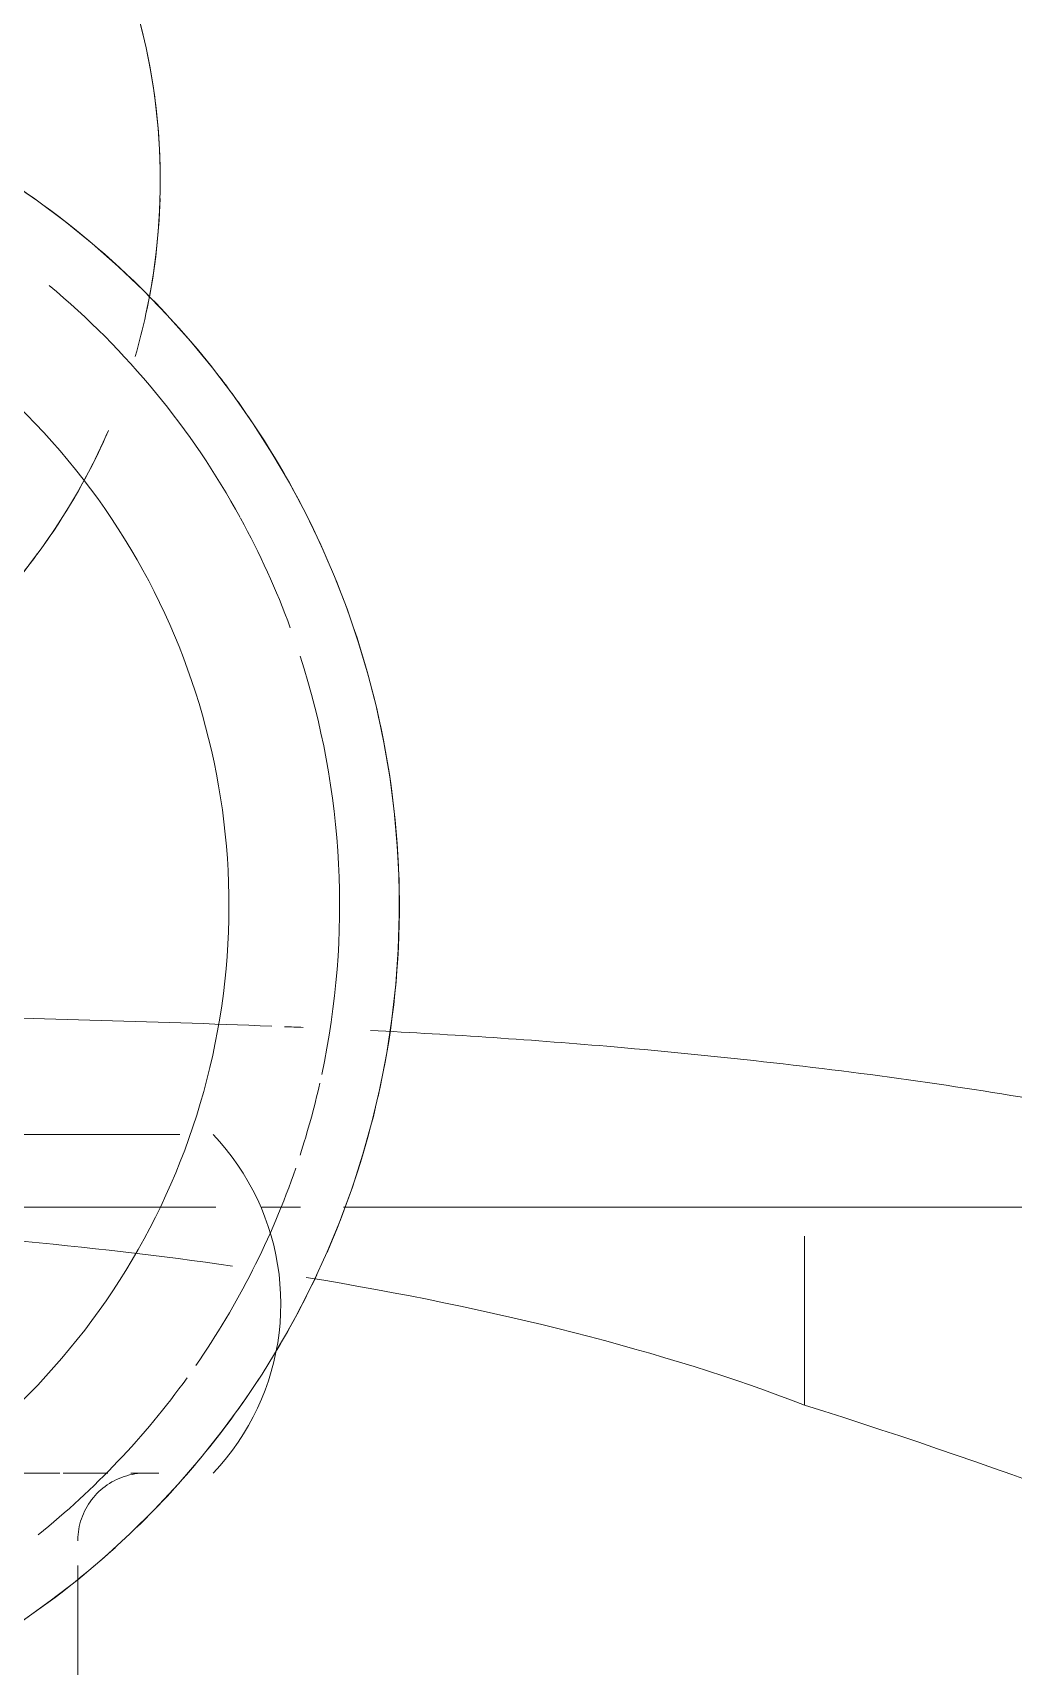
# Model space of a CAD drawing. Header units: millimetres. Extents: x -4000 to 187956, y -58990 to 162485.
# Drawn here: x 158775.9 to 158808.7, y 1800.1 to 1854.7 of the extents above; entities that cross this region are included whole.
import ezdxf

# ---------------------------------------------------------------- set-up
doc = ezdxf.new("R2010")
doc.units = ezdxf.units.MM
doc.layers.add('P-SANR-FIXT', color=6, linetype='Continuous', lineweight=9)

# ---------------------------------------------------------------- blocks, each defined once
blk = doc.blocks.new('C307 - C307-V895-FFS - TANG 1')
at = {"layer": 'P-SANR-FIXT', "color": 254}
for p, q in [((-18.24, 105.726), (-18.24, 95.069)), ((-18.335, 93.596), (-18.311, 93.683)), ((-23.001, 91.726), (-22.779, 91.969)), ((-22.779, 91.969), (-22.768, 91.981)), ((-23.413, 91.216), (-23.212, 91.475)), ((-23.212, 91.475), (-23.001, 91.726)), ((-23.783, 90.673), (-23.603, 90.948)), ((-23.603, 90.948), (-23.413, 91.216)), ((-24.109, 90.103), (-23.951, 90.392)), ((-23.951, 90.392), (-23.783, 90.673)), ((-24.388, 89.509), (-24.254, 89.809)), ((-24.254, 89.809), (-24.109, 90.103)), ((-24.618, 88.895), (-24.509, 89.204)), ((-24.509, 89.204), (-24.388, 89.509)), ((-24.799, 88.264), (-24.715, 88.581)), ((-24.715, 88.581), (-24.618, 88.895)), ((-24.87, 87.943), (-24.799, 88.264)), ((-24.974, 87.295), (-24.929, 87.62)), ((-24.929, 87.62), (-24.87, 87.943)), ((-25.007, 86.968), (-24.974, 87.295)), ((-45.612, 83.089), (-73.045, 83.089)), ((-27.158, 83.089), (-45.612, 83.089)), ((-24.393, 83.089), (-25.682, 83.089)), ((-20.059, 83.089), (-22.823, 83.089)), ((-8.258, 83.089), (-20.059, 83.089))]:
    blk.add_line(p, q, dxfattribs=at)
at = {"layer": 'P-SANR-FIXT', "color": 90}
for p, q in [((-18.243, 94.13), (-18.24, 94.221)), ((-18.24, 94.221), (-18.24, 94.245)), ((-18.311, 93.683), (-18.29, 93.772)), ((-18.29, 93.772), (-18.273, 93.86)), ((-18.273, 93.86), (-18.259, 93.95)), ((-18.551, 93.099), (-18.507, 93.178)), ((-18.507, 93.178), (-18.466, 93.259)), ((-18.466, 93.259), (-18.428, 93.341)), ((-20.953, 91.981), (-20.019, 91.981)), ((-20.953, 91.981), (-20.019, 91.981)), ((-20.504, 91.981), (-20.413, 91.983)), ((-20.413, 91.983), (-20.323, 91.988)), ((-20.323, 91.988), (-20.233, 91.997)), ((-20.233, 91.997), (-20.143, 92.01)), ((-20.143, 92.01), (-20.054, 92.026)), ((-20.054, 92.026), (-19.966, 92.046)), ((-19.966, 92.046), (-19.878, 92.069)), ((-19.878, 92.069), (-19.792, 92.096)), ((-19.458, 92.237), (-19.379, 92.28)), ((-19.379, 92.28), (-19.301, 92.327)), ((-19.249, 91.981), (-17.753, 91.981)), ((-17.634, 91.981), (-14.262, 91.981)), ((-17.634, 91.981), (-14.262, 91.981)), ((-25.026, 86.641), (-25.007, 86.968)), ((-25.032, 86.312), (-25.026, 86.641)), ((-25.025, 85.984), (-25.032, 86.312)), ((-25.005, 85.657), (-25.025, 85.984)), ((-24.972, 85.33), (-25.005, 85.657)), ((-24.926, 85.005), (-24.972, 85.33)), ((-24.867, 84.682), (-24.926, 85.005)), ((-24.795, 84.362), (-24.867, 84.682)), ((-24.71, 84.045), (-24.795, 84.362)), ((-24.613, 83.731), (-24.71, 84.045)), ((-24.503, 83.422), (-24.613, 83.731)), ((-24.406, 83.089), (-25.692, 83.089)), ((-24.381, 83.117), (-24.503, 83.422)), ((-24.247, 82.817), (-24.381, 83.117)), ((-15.507, 83.089), (-22.855, 83.089)), ((-24.101, 82.523), (-24.247, 82.817)), ((-23.943, 82.235), (-24.101, 82.523)), ((-23.774, 81.954), (-23.943, 82.235)), ((-23.594, 81.68), (-23.774, 81.954)), ((-23.403, 81.413), (-23.594, 81.68)), ((-23.201, 81.153), (-23.403, 81.413)), ((-22.99, 80.903), (-23.201, 81.153)), ((-22.768, 80.66), (-22.99, 80.903)), ((-21.654, 80.66), (-18.63, 80.66)), ((-21.654, 80.66), (-10.136, 80.66)), ((-18.42, 80.66), (-16.729, 80.66))]:
    blk.add_line(p, q, dxfattribs=at)
at = {"layer": 'P-SANR-FIXT', "color": 253}
for p, q in [((-42.56, 84.052), (-42.56, 89.707)), ((-42.56, 83.089), (-76.707, 83.089)), ((-27.134, 83.089), (-42.56, 83.089))]:
    blk.add_line(p, q, dxfattribs=at)
at = {"layer": 'P-SANR-FIXT', "color": 250, "flags": 128}
blk.add_lwpolyline([(-16.375, 96.935), (-17.319, 96.261), (-18.235, 95.55), (-19.122, 94.802), (-19.979, 94.02), (-20.803, 93.204), (-21.595, 92.356), (-22.351, 91.477), (-23.072, 90.569), (-23.757, 89.632), (-24.403, 88.669), (-25.01, 87.68), (-25.577, 86.669), (-26.103, 85.635), (-26.587, 84.581), (-27.029, 83.508), (-27.428, 82.419), (-27.782, 81.315), (-28.093, 80.197), (-28.358, 79.068), (-28.578, 77.929), (-28.752, 76.782), (-28.881, 75.629), (-28.963, 74.472), (-28.998, 73.313), (-28.988, 72.153), (-28.931, 70.995), (-28.827, 69.839), (-28.678, 68.689), (-28.482, 67.546), (-28.242, 66.411), (-27.956, 65.287), (-27.625, 64.175), (-27.25, 63.078), (-26.831, 61.996), (-26.37, 60.932), (-25.866, 59.887), (-25.321, 58.863), (-24.735, 57.862), (-24.11, 56.885), (-23.446, 55.933), (-22.745, 55.01), (-22.008, 54.114), (-21.235, 53.249), (-20.428, 52.416), (-19.588, 51.616), (-18.718, 50.849), (-17.817, 50.119), (-16.888, 49.424), (-15.931, 48.768)], dxfattribs=at)
at = {"layer": 'P-SANR-FIXT', "color": 90, "flags": 128}
for points in [[(-18.259, 93.95), (-18.249, 94.04), (-18.243, 94.13)], [(-18.428, 93.341), (-18.394, 93.425), (-18.362, 93.51), (-18.335, 93.596)], [(-18.759, 92.803), (-18.703, 92.874), (-18.649, 92.947)], [(-18.649, 92.947), (-18.599, 93.022), (-18.551, 93.099)], [(-19.301, 92.327), (-19.225, 92.377), (-19.152, 92.429)], [(-19.152, 92.429), (-19.08, 92.485), (-19.011, 92.543), (-18.944, 92.604)], [(-18.944, 92.604), (-18.88, 92.668), (-18.818, 92.734), (-18.759, 92.803)], [(-19.792, 92.096), (-19.706, 92.126), (-19.622, 92.16), (-19.539, 92.197), (-19.458, 92.237)]]:
    blk.add_lwpolyline(points, dxfattribs=at)
at = {"layer": 'P-SANR-FIXT', "color": 250}
for centre, radius, start, end in [((0, 73), 29, 123.073, 132.2117), ((0, 73), 29, 191.7784, 204.195), ((0, 73), 29, 214.3074, 218.0932), ((0, 48.75), 21, 167.7383, 227.8289), ((0, 73), 29, 225.4104, 246.4109)]:
    blk.add_arc(centre, radius, start, end, dxfattribs=at)
at = {"layer": 'P-SANR-FIXT', "color": 253}
for centre, radius, start, end in [((0, 73), 23.297, 105.3108, 234), ((0, 73), 27, 128.7982, 144.1821), ((0, 73), 29, 134.1869, 146.9453), ((0, 73), 29, 148.6226, 154.7976), ((0, 73), 27, 145.2619, 161.0128), ((0, 73), 29, 156.4222, 166.5642), ((0, 73), 27, 162, 167.2853), ((0, 73), 29, 167.2907, 191.7784), ((0, 73), 27, 167.9309, 198), ((0, 48.75), 21, 119.9568, 156.5467), ((0, 73), 27, 200.1353, 208.6899), ((0, 73), 29, 204.195, 214.3074), ((0, 73), 27, 208.7365, 230.1972), ((0, 73), 29, 218.0932, 225.4104), ((0, 48.75), 21, 163.7365, 167.7383)]:
    blk.add_arc(centre, radius, start, end, dxfattribs=at)
at = {"layer": 'P-SANR-FIXT', "color": 90}
for start, end in [(126, 143.5166), (144.676, 156.1336)]:
    blk.add_arc((0, 48.75), 21, start, end, dxfattribs=at)
at = {"layer": 'P-SANR-FIXT', "color": 254}
for start, end in [(167.7383, 178.3834), (180, 198)]:
    blk.add_arc((0, 48.75), 21, start, end, dxfattribs=at)
at = {"layer": 'P-SANR-FIXT', "color": 250}
for points, knots in [([(-119.281, 157.53), (-115.966, 146.845), (-106.161, 127.436), (-84.838, 108.521), (-62.347, 96.734), (-49.425, 91.873), (-42.56, 89.707)], [0, 0, 0, 0, 0.333333, 0.666667, 0.833333, 1, 1, 1, 1]), ([(-28.028, 77.176), (-30.798, 77.313), (-37.165, 77.743), (-46.829, 78.829), (-56.425, 80.553), (-61.942, 82.05), (-64.5, 82.899)], [-0.9360877, -0.9360877, -0.9360877, -0.9360877, -0.75, -0.5, -0.25, 0, 0, 0, 0]), ([(-18.14, 4.07), (-19.755, 4.147), (-23.175, 4.329), (-28.273, 4.692), (-33.432, 5.166), (-37.602, 5.618), (-40.864, 6.004), (-44.081, 6.399), (-47.997, 6.927), (-52.535, 7.633), (-56.941, 8.397), (-61.248, 9.203), (-65.448, 10.056), (-70.877, 11.275), (-85.281, 14.901), (-106.179, 22.375), (-129.304, 35.807), (-141.715, 47.207), (-147.158, 53.548)], [-0.92182, -0.92182, -0.92182, -0.92182, -0.9, -0.875, -0.85, -0.825, -0.8125, -0.8, -0.775, -0.75, -0.725, -0.7, -0.675, -0.65, -0.6, -0.4, -0.2, 0, 0, 0, 0])]:
    blk.add_open_spline(points, degree=3, knots=knots, dxfattribs=at)
blk.add_open_spline([(-42.56, 89.707), (-37.867, 87.898), (-32.19, 86.467), (-25.879, 85.435)], degree=3, dxfattribs=at)
at = {"layer": 'P-SANR-FIXT', "color": 253}
for points in [[(-23.413, 85.057), (-18.615, 84.369), (-13.494, 83.902), (-8.261, 83.663)], [(-25.154, 77.05), (-25.364, 77.058), (-25.573, 77.066), (-25.782, 77.074)], [(-24.727, 77.033), (-20.668, 76.877), (-16.614, 76.758), (-12.564, 76.677)]]:
    blk.add_open_spline(points, degree=3, dxfattribs=at)
blk = doc.blocks.new('C307 - C307-V948-FFS - TANG 1')
at = {"layer": 'P-SANR-FIXT', "color": 254}
for p, q in [((-18.24, 105.726), (-18.24, 95.069)), ((-18.335, 93.596), (-18.311, 93.683)), ((-23.001, 91.726), (-22.779, 91.969)), ((-22.779, 91.969), (-22.768, 91.981)), ((-23.413, 91.216), (-23.212, 91.475)), ((-23.212, 91.475), (-23.001, 91.726)), ((-23.783, 90.673), (-23.603, 90.948)), ((-23.603, 90.948), (-23.413, 91.216)), ((-24.109, 90.103), (-23.951, 90.392)), ((-23.951, 90.392), (-23.783, 90.673)), ((-24.388, 89.509), (-24.254, 89.809)), ((-24.254, 89.809), (-24.109, 90.103)), ((-24.618, 88.895), (-24.509, 89.204)), ((-24.509, 89.204), (-24.388, 89.509)), ((-24.799, 88.264), (-24.715, 88.581)), ((-24.715, 88.581), (-24.618, 88.895)), ((-24.87, 87.943), (-24.799, 88.264)), ((-24.974, 87.295), (-24.929, 87.62)), ((-24.929, 87.62), (-24.87, 87.943)), ((-25.007, 86.968), (-24.974, 87.295)), ((-45.612, 83.089), (-73.045, 83.089)), ((-27.158, 83.089), (-45.612, 83.089)), ((-24.393, 83.089), (-25.682, 83.089)), ((-20.059, 83.089), (-22.823, 83.089)), ((-8.258, 83.089), (-20.059, 83.089))]:
    blk.add_line(p, q, dxfattribs=at)
at = {"layer": 'P-SANR-FIXT', "color": 90}
for p, q in [((-18.259, 93.95), (-18.249, 94.04)), ((-18.249, 94.04), (-18.243, 94.13)), ((-18.243, 94.13), (-18.24, 94.221)), ((-18.24, 94.221), (-18.24, 94.245)), ((-18.394, 93.425), (-18.362, 93.51)), ((-18.362, 93.51), (-18.335, 93.596)), ((-18.311, 93.683), (-18.29, 93.772)), ((-18.29, 93.772), (-18.273, 93.86)), ((-18.273, 93.86), (-18.259, 93.95)), ((-18.703, 92.874), (-18.649, 92.947)), ((-18.649, 92.947), (-18.599, 93.022)), ((-18.599, 93.022), (-18.551, 93.099)), ((-18.551, 93.099), (-18.507, 93.178)), ((-18.507, 93.178), (-18.466, 93.259)), ((-18.466, 93.259), (-18.428, 93.341)), ((-18.428, 93.341), (-18.394, 93.425)), ((-19.301, 92.327), (-19.225, 92.377)), ((-19.225, 92.377), (-19.152, 92.429)), ((-19.152, 92.429), (-19.08, 92.485)), ((-19.08, 92.485), (-19.011, 92.543)), ((-19.011, 92.543), (-18.944, 92.604)), ((-18.944, 92.604), (-18.88, 92.668)), ((-18.88, 92.668), (-18.818, 92.734)), ((-18.818, 92.734), (-18.759, 92.803)), ((-18.759, 92.803), (-18.703, 92.874)), ((-20.953, 91.981), (-20.019, 91.981)), ((-20.953, 91.981), (-20.019, 91.981)), ((-20.504, 91.981), (-20.413, 91.983)), ((-20.413, 91.983), (-20.323, 91.988)), ((-20.323, 91.988), (-20.233, 91.997)), ((-20.233, 91.997), (-20.143, 92.01)), ((-20.143, 92.01), (-20.054, 92.026)), ((-20.054, 92.026), (-19.966, 92.046)), ((-19.966, 92.046), (-19.878, 92.069)), ((-19.878, 92.069), (-19.792, 92.096)), ((-19.792, 92.096), (-19.706, 92.126)), ((-19.706, 92.126), (-19.622, 92.16)), ((-19.622, 92.16), (-19.539, 92.197)), ((-19.539, 92.197), (-19.458, 92.237)), ((-19.458, 92.237), (-19.379, 92.28)), ((-19.379, 92.28), (-19.301, 92.327)), ((-19.249, 91.981), (-17.753, 91.981)), ((-17.634, 91.981), (-14.262, 91.981)), ((-17.634, 91.981), (-14.262, 91.981)), ((-25.026, 86.641), (-25.007, 86.968)), ((-25.032, 86.312), (-25.026, 86.641)), ((-25.025, 85.984), (-25.032, 86.312)), ((-25.005, 85.657), (-25.025, 85.984)), ((-24.972, 85.33), (-25.005, 85.657)), ((-24.926, 85.005), (-24.972, 85.33)), ((-24.613, 83.731), (-24.71, 84.045)), ((-24.503, 83.422), (-24.613, 83.731)), ((-24.406, 83.089), (-25.692, 83.089)), ((-24.381, 83.117), (-24.503, 83.422)), ((-24.247, 82.817), (-24.381, 83.117)), ((-15.507, 83.089), (-22.855, 83.089)), ((-24.101, 82.523), (-24.247, 82.817)), ((-23.943, 82.235), (-24.101, 82.523)), ((-23.774, 81.954), (-23.943, 82.235)), ((-23.594, 81.68), (-23.774, 81.954)), ((-23.403, 81.413), (-23.594, 81.68)), ((-23.201, 81.153), (-23.403, 81.413)), ((-22.99, 80.903), (-23.201, 81.153)), ((-22.768, 80.66), (-22.99, 80.903)), ((-21.654, 80.66), (-18.63, 80.66)), ((-21.654, 80.66), (-13.383, 80.66)), ((-18.42, 80.66), (-16.729, 80.66))]:
    blk.add_line(p, q, dxfattribs=at)
at = {"layer": 'P-SANR-FIXT', "color": 253}
for p, q in [((-42.56, 84.052), (-42.56, 89.707)), ((-42.56, 83.089), (-76.707, 83.089)), ((-27.134, 83.089), (-42.56, 83.089))]:
    blk.add_line(p, q, dxfattribs=at)
at = {"layer": 'P-SANR-FIXT', "color": 250, "flags": 128}
blk.add_lwpolyline([(-16.375, 96.935), (-17.319, 96.261), (-18.235, 95.55), (-19.122, 94.802), (-19.979, 94.02), (-20.803, 93.204), (-21.595, 92.356), (-22.351, 91.477), (-23.072, 90.569), (-23.757, 89.632), (-24.403, 88.669), (-25.01, 87.68), (-25.577, 86.669), (-26.103, 85.635), (-26.587, 84.581), (-27.029, 83.508), (-27.428, 82.419), (-27.782, 81.315), (-28.093, 80.197), (-28.358, 79.068), (-28.578, 77.929), (-28.752, 76.782), (-28.881, 75.629), (-28.963, 74.472), (-28.998, 73.313), (-28.988, 72.153), (-28.931, 70.995), (-28.827, 69.839), (-28.678, 68.689), (-28.482, 67.546), (-28.242, 66.411), (-27.956, 65.287), (-27.625, 64.175), (-27.25, 63.078), (-26.831, 61.996), (-26.37, 60.932), (-25.866, 59.887), (-25.321, 58.863), (-24.735, 57.862), (-24.11, 56.885), (-23.446, 55.933), (-22.745, 55.01), (-22.008, 54.114), (-21.235, 53.249), (-20.428, 52.416), (-19.588, 51.616), (-18.718, 50.849), (-17.817, 50.119), (-16.888, 49.424), (-15.931, 48.768)], dxfattribs=at)
at = {"layer": 'P-SANR-FIXT', "color": 90, "flags": 128}
blk.add_lwpolyline([(-24.71, 84.045), (-24.795, 84.362), (-24.867, 84.682), (-24.926, 85.005)], dxfattribs=at)
at = {"layer": 'P-SANR-FIXT', "color": 250}
for centre, radius, start, end in [((0, 73), 29, 123.073, 132.2117), ((0, 73), 29, 191.7784, 204.195), ((0, 73), 29, 214.3074, 218.0932), ((0, 48.75), 21, 167.7383, 227.8289), ((0, 73), 29, 225.4104, 246.4109)]:
    blk.add_arc(centre, radius, start, end, dxfattribs=at)
at = {"layer": 'P-SANR-FIXT', "color": 253}
for centre, radius, start, end in [((0, 73), 23.297, 105.3108, 234), ((0, 73), 27, 128.7982, 144.1821), ((0, 73), 29, 134.1869, 146.9453), ((0, 73), 29, 148.6226, 154.7976), ((0, 73), 27, 145.2619, 161.0128), ((0, 73), 29, 156.4222, 166.5642), ((0, 73), 27, 162, 167.2853), ((0, 73), 29, 167.2907, 191.7784), ((0, 73), 27, 167.9309, 198), ((0, 48.75), 21, 119.9568, 156.5467), ((0, 73), 27, 200.1353, 208.6899), ((0, 73), 29, 204.195, 214.3074), ((0, 73), 27, 208.7365, 230.1972), ((0, 73), 29, 218.0932, 225.4104), ((0, 48.75), 21, 163.7365, 167.7383)]:
    blk.add_arc(centre, radius, start, end, dxfattribs=at)
at = {"layer": 'P-SANR-FIXT', "color": 90}
for start, end in [(126, 143.5166), (144.676, 156.1336)]:
    blk.add_arc((0, 48.75), 21, start, end, dxfattribs=at)
at = {"layer": 'P-SANR-FIXT', "color": 254}
for start, end in [(167.7383, 178.3834), (180, 198)]:
    blk.add_arc((0, 48.75), 21, start, end, dxfattribs=at)
at = {"layer": 'P-SANR-FIXT', "color": 250}
for points, knots in [([(-119.281, 157.53), (-115.966, 146.845), (-106.161, 127.436), (-84.838, 108.521), (-62.347, 96.734), (-49.425, 91.873), (-42.56, 89.707)], [0, 0, 0, 0, 0.333333, 0.666667, 0.833333, 1, 1, 1, 1]), ([(-28.028, 77.176), (-30.798, 77.313), (-37.165, 77.743), (-46.829, 78.829), (-56.425, 80.553), (-61.942, 82.05), (-64.5, 82.899)], [-0.9360877, -0.9360877, -0.9360877, -0.9360877, -0.75, -0.5, -0.25, 0, 0, 0, 0]), ([(-18.14, 4.07), (-19.755, 4.147), (-23.175, 4.329), (-28.273, 4.692), (-33.432, 5.166), (-37.602, 5.618), (-40.864, 6.004), (-44.081, 6.399), (-47.997, 6.927), (-52.535, 7.633), (-56.941, 8.397), (-61.248, 9.203), (-65.448, 10.056), (-70.877, 11.275), (-85.281, 14.901), (-106.179, 22.375), (-129.304, 35.807), (-141.715, 47.207), (-147.158, 53.548)], [-0.92182, -0.92182, -0.92182, -0.92182, -0.9, -0.875, -0.85, -0.825, -0.8125, -0.8, -0.775, -0.75, -0.725, -0.7, -0.675, -0.65, -0.6, -0.4, -0.2, 0, 0, 0, 0])]:
    blk.add_open_spline(points, degree=3, knots=knots, dxfattribs=at)
blk.add_open_spline([(-42.56, 89.707), (-37.867, 87.898), (-32.19, 86.467), (-25.879, 85.435)], degree=3, dxfattribs=at)
at = {"layer": 'P-SANR-FIXT', "color": 253}
for points in [[(-23.413, 85.057), (-18.615, 84.369), (-13.494, 83.902), (-8.261, 83.663)], [(-25.154, 77.05), (-25.364, 77.058), (-25.573, 77.066), (-25.782, 77.074)], [(-24.727, 77.033), (-20.668, 76.877), (-16.614, 76.758), (-12.564, 76.677)]]:
    blk.add_open_spline(points, degree=3, dxfattribs=at)
blk = doc.blocks.new('CMF2_NHAXUONG_A_rvt-1-FFS - TANG 1')
at = {"layer": 'P-SANR-FIXT', "color": 250, "lineweight": 9, "rotation": 180}
for name in ['C307 - C307-V895-FFS - TANG 1', 'C307 - C307-V948-FFS - TANG 1']:
    blk.add_blockref(name, (158759.145, 1898.501), dxfattribs=at)

msp = doc.modelspace()

# ---------------------------------------------------------------- block references
at = {"lineweight": 5}
msp.add_blockref('CMF2_NHAXUONG_A_rvt-1-FFS - TANG 1', (0, 0), dxfattribs=at)

doc.saveas('drawing.dxf')
